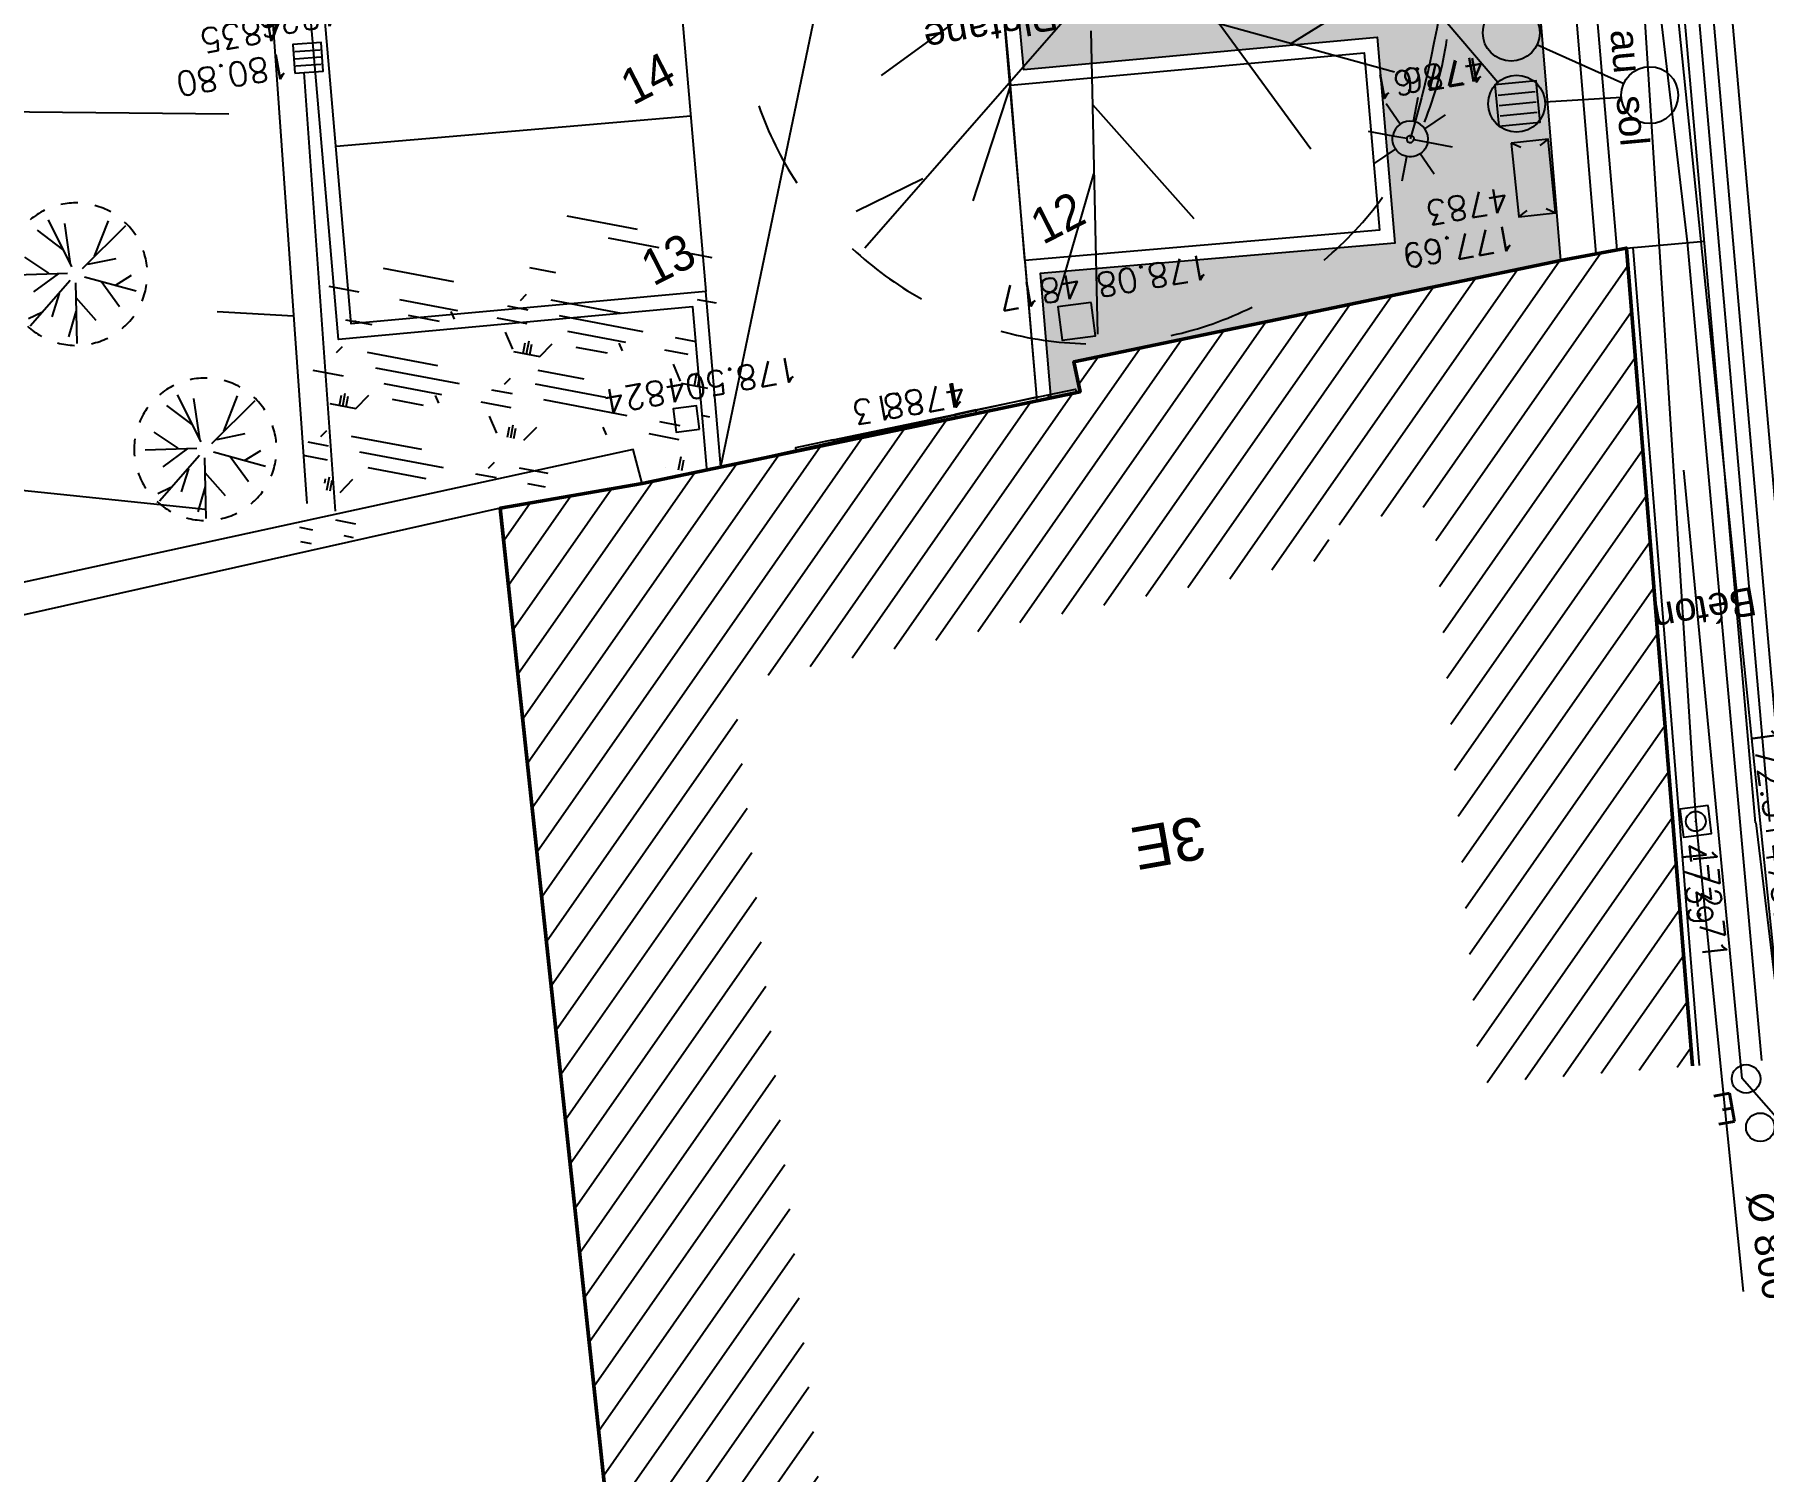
# Model space of a CAD drawing. Extents: x -2313930 to 3286427, y -3858277 to 2572692.
# Drawn here: x 543749 to 568033, y -329141 to -308961 of the extents above; entities that cross this region are included whole.
import ezdxf
from ezdxf.enums import TextEntityAlignment as Align
from ezdxf.lldxf.tags import DXFTag

# ---------------------------------------------------------------- set-up
doc = ezdxf.new("R2010")
doc.units = 0
for name, color, linetype, lineweight in [('_GAZELEC-RESERVATION 2', 132, 'Continuous', 18), ('Fond topo - BAT', 252, 'Continuous', 50), ('Fond topo - P', 252, 'Continuous', 50), ('Fond topo - VOI', 252, 'Continuous', 25)]:
    doc.layers.add(name, color=color, linetype=linetype, lineweight=lineweight)
for name, color, linetype in [('AEP_SSL', 252, 'Continuous'), ('EDF_SSL', 252, 'Texte-Electricite'), ('Fond topo - AFF', 252, 'Continuous'), ('Fond topo - ASS', 252, 'Continuous'), ('Fond topo - BAT_ANN', 252, 'Continuous'), ('Fond topo - BAT_DES', 252, 'Continuous'), ('Fond topo - BAT_HAC', 252, 'Continuous'), ('Fond topo - BAT_TXT', 252, 'Continuous'), ('Fond topo - CLO_MUR', 252, 'Continuous'), ('Fond topo - EAU', 252, 'Continuous'), ('Fond topo - EAU_TXT', 252, 'Continuous'), ('Fond topo - SOL', 252, 'Continuous'), ('Fond topo - TAL', 252, 'Continuous'), ('Fond topo - TAL_HAC', 252, 'Continuous'), ('Fond topo - VEG', 252, 'Continuous'), ('Fond topo - VEG_TXT_ESSENCE', 252, 'Continuous'), ('Fond topo - VOI_TXT', 252, 'Continuous'), ('Fond topo - Z_500', 252, 'Continuous'), ('prlm-VRD', 2, 'Continuous'), ('SA - bordure', 252, 'Continuous'), ('SA - bât D', 252, 'Continuous'), ('SA - couvre sol', 252, 'Continuous'), ('SA - ECL-réso', 252, 'Eclairage public'), ('SA - enrobé', 252, 'Continuous'), ('SA - EP-réso', 252, 'EP'), ('SA - EU-réso', 252, 'EU'), ('SA - limite revêtement', 252, 'Continuous'), ('SA - marquage au sol', 252, 'Continuous'), ('TELECOM_SSL', 252, 'Texte-Telecom'), ('UNITAIRE SSL', 252, 'UNITAIRE')]:
    doc.layers.add(name, color=color, linetype=linetype)
for name, color, linetype, plot in [('Fond topo - N', 252, 'Continuous', False), ('Fond topo - NCACHE', 252, 'Continuous', False), ('Fond topo - ZCACHE', 252, 'Continuous', False)]:
    doc.layers.add(name, color=color, linetype=linetype, plot=plot)
doc.styles.add('2000_ARIAL', font='arial.ttf', dxfattribs={"height": 0.400000006})
doc.styles.add('Arial', font='arial.ttf')
doc.styles.add('Lignes', font='arial.ttf', dxfattribs={"height": 0.35})
doc.styles.add('SIMPLEX', font='simplex_.ttf', dxfattribs={"height": 1.25})
doc.styles.add('TP-C_Autocad_Standard', font='simplex_.ttf', dxfattribs={"height": 1})
doc.styles.add('Tronçons', font='arial.ttf', dxfattribs={"height": 0.25})
tags = doc.linetypes.add('Eclairage public', pattern='A,5,-0.25,["ECL",Lignes,S=1,R=0,X=0,Y=-0.18],-1.25', length=6.5).pattern_tags.tags
tags[15:16] = [DXFTag(74, 4), DXFTag(75, 0), DXFTag(340, '0'), DXFTag(46, 0.0), DXFTag(50, 0.0), DXFTag(44, 0.0), DXFTag(45, 0.0)]
tags[4:5] = [DXFTag(74, 4), DXFTag(75, 0), DXFTag(340, '0'), DXFTag(46, 0.0), DXFTag(50, 0.0), DXFTag(44, 0.0), DXFTag(45, 0.0)]
tags = doc.linetypes.add('EP', pattern='A,5,-0.25,["EP",Lignes,S=1,R=0,X=0,Y=-0.18],-1.25', length=6.5).pattern_tags.tags
tags[15:16] = [DXFTag(74, 4), DXFTag(75, 0), DXFTag(340, '0'), DXFTag(46, 0.0), DXFTag(50, 0.0), DXFTag(44, 0.0), DXFTag(45, 0.0)]
tags[4:5] = [DXFTag(74, 4), DXFTag(75, 0), DXFTag(340, '0'), DXFTag(46, 0.0), DXFTag(50, 0.0), DXFTag(44, 0.0), DXFTag(45, 0.0)]
tags = doc.linetypes.add('EU', pattern='A,5,-0.25,["EU",Lignes,S=1,R=0,X=0,Y=-0.18],-1.25', length=6.5).pattern_tags.tags
tags[15:16] = [DXFTag(74, 4), DXFTag(75, 0), DXFTag(340, '0'), DXFTag(46, 0.0), DXFTag(50, 0.0), DXFTag(44, 0.0), DXFTag(45, 0.0)]
tags[4:5] = [DXFTag(74, 4), DXFTag(75, 0), DXFTag(340, '0'), DXFTag(46, 0.0), DXFTag(50, 0.0), DXFTag(44, 0.0), DXFTag(45, 0.0)]
tags = doc.linetypes.add('L16', pattern=[0.37500001490116125, 0.300000011920929, -0.07500000298023224]).pattern_tags.tags
tags[6:7] = [DXFTag(74, 4), DXFTag(75, 0), DXFTag(340, '0'), DXFTag(46, 0.0), DXFTag(50, 0.0), DXFTag(44, 0.0), DXFTag(45, 0.0)]
tags[4:5] = [DXFTag(74, 4), DXFTag(75, 0), DXFTag(340, '0'), DXFTag(46, 0.0), DXFTag(50, 0.0), DXFTag(44, 0.0), DXFTag(45, 0.0)]
tags = doc.linetypes.add('L8', pattern=[0.22500000894069674, 0.1500000059604645, -0.07500000298023224]).pattern_tags.tags
tags[6:7] = [DXFTag(74, 4), DXFTag(75, 0), DXFTag(340, '0'), DXFTag(46, 0.0), DXFTag(50, 0.0), DXFTag(44, 0.0), DXFTag(45, 0.0)]
tags[4:5] = [DXFTag(74, 4), DXFTag(75, 0), DXFTag(340, '0'), DXFTag(46, 0.0), DXFTag(50, 0.0), DXFTag(44, 0.0), DXFTag(45, 0.0)]
tags = doc.linetypes.add('Texte-BT', pattern='A,5,-0.25,["BT",Lignes,S=1,R=0,X=0,Y=-0.18],-1.25', length=6.5).pattern_tags.tags
tags[15:16] = [DXFTag(74, 4), DXFTag(75, 0), DXFTag(340, '0'), DXFTag(46, 0.0), DXFTag(50, 0.0), DXFTag(44, 0.0), DXFTag(45, 0.0)]
tags[4:5] = [DXFTag(74, 4), DXFTag(75, 0), DXFTag(340, '0'), DXFTag(46, 0.0), DXFTag(50, 0.0), DXFTag(44, 0.0), DXFTag(45, 0.0)]
tags = doc.linetypes.add('Texte-Electricite', pattern='A,5,-0.25,["ELEC",Lignes,S=1,R=0,X=0,Y=-0.18],-1.25', length=6.5).pattern_tags.tags
tags[15:16] = [DXFTag(74, 4), DXFTag(75, 0), DXFTag(340, '0'), DXFTag(46, 0.0), DXFTag(50, 0.0), DXFTag(44, 0.0), DXFTag(45, 0.0)]
tags[4:5] = [DXFTag(74, 4), DXFTag(75, 0), DXFTag(340, '0'), DXFTag(46, 0.0), DXFTag(50, 0.0), DXFTag(44, 0.0), DXFTag(45, 0.0)]
tags = doc.linetypes.add('Texte-Telecom', pattern='A,5,-0.25,["TEL",Lignes,S=1,R=0,X=0,Y=-0.18],-1.25', length=6.5).pattern_tags.tags
tags[15:16] = [DXFTag(74, 4), DXFTag(75, 0), DXFTag(340, '0'), DXFTag(46, 0.0), DXFTag(50, 0.0), DXFTag(44, 0.0), DXFTag(45, 0.0)]
tags[4:5] = [DXFTag(74, 4), DXFTag(75, 0), DXFTag(340, '0'), DXFTag(46, 0.0), DXFTag(50, 0.0), DXFTag(44, 0.0), DXFTag(45, 0.0)]
tags = doc.linetypes.add('UNITAIRE', pattern='A,0.25,-0.2000000029802322,0,-0.2000000029802322,0.25,-0.300000011920929,["UNI",TP-C_Autocad_Standard,S=0.1500000059604645,R=0,X=-0.1,Y=-0.05],-0.449999988079071', length=1.650000095367432).pattern_tags.tags
tags[23:24] = [DXFTag(74, 4), DXFTag(75, 0), DXFTag(340, '0'), DXFTag(46, 0.0), DXFTag(50, 0.0), DXFTag(44, 0.0), DXFTag(45, 0.0)]
tags[12:13] = [DXFTag(74, 4), DXFTag(75, 0), DXFTag(340, '0'), DXFTag(46, 0.0), DXFTag(50, 0.0), DXFTag(44, 0.0), DXFTag(45, 0.0)]
tags[10:11] = [DXFTag(74, 4), DXFTag(75, 0), DXFTag(340, '0'), DXFTag(46, 0.0), DXFTag(50, 0.0), DXFTag(44, 0.0), DXFTag(45, 0.0)]
tags[8:9] = [DXFTag(74, 4), DXFTag(75, 0), DXFTag(340, '0'), DXFTag(46, 0.0), DXFTag(50, 0.0), DXFTag(44, 0.0), DXFTag(45, 0.0)]
tags[6:7] = [DXFTag(74, 4), DXFTag(75, 0), DXFTag(340, '0'), DXFTag(46, 0.0), DXFTag(50, 0.0), DXFTag(44, 0.0), DXFTag(45, 0.0)]
tags[4:5] = [DXFTag(74, 4), DXFTag(75, 0), DXFTag(340, '0'), DXFTag(46, 0.0), DXFTag(50, 0.0), DXFTag(44, 0.0), DXFTag(45, 0.0)]
pattern_1 = [(349.2763985886067, (-277130161.1279894, -473864756.7787022), (22.32856350872324, 117.9043497231417), [37.5000005625, -202.5000030375]), (79.27639858860677, (-277130147.3110734, -473864759.3953308), (-235.8086994462835, 44.65712701744649), [15.000000225, -105.000001575]), (79.27639858860677, (-277130138.0997961, -473864761.1397498), (-235.8086994462835, 44.65712701744649), [15.000000225, -105.000001575]), (79.27639858860677, (-277130142.7054347, -473864760.2675403), (-235.8086994462835, 44.65712701744649), [18.75000028125, -101.25000151875]), (112.9664661186067, (-277130151.916716, -473864758.5231205), (-191.1515722884832, 280.4658259369293), [12.00000018, -420.7461593111922]), (45.58633105860677, (-277130133.4941673, -473864762.0119574), (22.32856353476547, 117.9043498154048), [12.00000018, -420.7461593111923]), (45.58633105860677, (-277130124.2828801, -473864763.7563783), (22.32856353476547, 117.9043498154048), [26.00000039, -406.6661590999923]), (112.9664661186067, (-277130161.1279894, -473864756.7787022), (-191.1515722884832, 280.4658259369293), [26.00000039, -406.6661590999922]), (349.2763985886067, (-277130073.3609553, -473864750.4999832), (22.32856350872324, 117.9043497231417), [44.42455106636825, -195.5754525336318]), (349.2763985886067, (-277130085.1249766, -473864728.4255323), (22.32856350872324, 117.9043497231417), [82.81008944215131, -56.09585564143782, 43.07431864611476, -58.01973967029608]), (349.2763985886067, (-277130096.7337571, -473864706.3804808), (22.32856350872324, 117.9043497231417), [119.4799495921992, -46.28746189431191, 29.47870124218051, -44.75389087130835]), (349.2763985886067, (-277130108.4191755, -473864684.3209158), (22.32856350872324, 117.9043497231417), [100.4611429069171, -139.5388606930829]), (349.2763985886067, (-277130104.5097786, -473864665.2146754), (22.32856350872324, 117.9043497231417), [65.56973938354608, -174.4302642164539])]

# ---------------------------------------------------------------- blocks, each defined once
blk = doc.blocks.new('200')
at = {"linetype": 'Continuous', "lineweight": -2}
blk.add_circle((0, 0), 0.4, dxfattribs=at)
blk = doc.blocks.new('Candélabre', base_point=(-13.42592592600001, -9.391534390999993))
for points in [[(-13.67592592600001, -9.391534390999993, -1), (-13.17592592600001, -9.391534390999993), (-13.37592592600001, -9.391534390999993, 1), (-13.475925926, -9.391534390999993)], [(-13.67592592600001, -9.391534390999993, -1), (-13.17592592600001, -9.391534390999993), (-13.37592592600001, -9.391534390999993, 1), (-13.475925926, -9.391534390999993)], [(-13.67592592600001, -9.391534390999993), (-13.475925926, -9.391534390999993, 1), (-13.37592592600001, -9.391534390999993), (-13.17592592600001, -9.391534390999993, -1)], [(-13.67592592600001, -9.391534390999993), (-13.475925926, -9.391534390999993, 1), (-13.37592592600001, -9.391534390999993), (-13.17592592600001, -9.391534390999993, -1)]]:
    blk.add_hatch(color=250).paths.add_polyline_path(points)
at = {"linetype": 'Continuous', "flags": 128}
for points in [[(-13.60270262100001, -9.214757695999992), (-13.850189994, -8.967270322999994)], [(-13.42592592600001, -9.141534390999993), (-13.42592592600001, -8.791534391999988)], [(-13.24914923200001, -9.214757696999996), (-13.001661857, -8.96727032199999)], [(-14.02592592600001, -9.391534390999993), (-13.67592592600001, -9.391534390999993)], [(-13.17592592600001, -9.391534390999993), (-12.825925927, -9.391534390999993)], [(-13.85018999600001, -9.815798461), (-13.60270262200001, -9.568311086999998)], [(-13.42592592600001, -9.991534390999988), (-13.42592592600001, -9.641534390999993)], [(-13.00166185800001, -9.815798458999993), (-13.249149231, -9.568311085999994)]]:
    blk.add_lwpolyline(points, dxfattribs=at)
for points in [[(-13.67592592600001, -9.391534390999993), (-13.475925926, -9.391534390999993, -1), (-13.37592592600001, -9.391534390999993), (-13.17592592600001, -9.391534390999993, 1)], [(-13.67592592600001, -9.391534390999993), (-13.475925926, -9.391534390999993, 1), (-13.37592592600001, -9.391534390999993), (-13.17592592600001, -9.391534390999993, -1)]]:
    blk.add_lwpolyline(points, format="xyb", close=True, dxfattribs=at)
blk = doc.blocks.new('AFF06')
at = {"ltscale": 2}
for p, q in [((-0.5, 0.5), (-0.426635, 0.255449)), ((0.426635, 0.255449), (0.5, 0.5))]:
    blk.add_line(p, q, dxfattribs=at)
at = {"ltscale": 2, "flags": 128}
blk.add_lwpolyline([(-0.5, -0.5), (0.5, -0.5), (0.5, 0.5), (-0.5, 0.5)], close=True, dxfattribs=at)
for points in [[(-0.426635, -0.255449), (-0.5, -0.5)], [(0.5, -0.5), (0.426635, -0.255449)]]:
    blk.add_lwpolyline(points, dxfattribs=at)
blk = doc.blocks.new('AFF03')
at = {"ltscale": 2, "flags": 128}
blk.add_lwpolyline([(-0.5, -0.5), (0.5, -0.5), (0.5, 0.5), (-0.5, 0.5)], close=True, dxfattribs=at)
blk = doc.blocks.new('ASS01')
at = {"ltscale": 2, "flags": 128}
blk.add_lwpolyline([(0.499143, -0.5), (0.499143, 0.4991430000000001), (-0.5000000000000001, 0.4991430000000001), (-0.5000000000000001, -0.5)], close=True, dxfattribs=at)
at = {"ltscale": 2}
for radius in [0.35, 0.01]:
    blk.add_circle((0, 0), radius, dxfattribs=at)
blk = doc.blocks.new('ASS07')
at = {"ltscale": 2}
for p, q in [((-0.25, -0.45), (-0.25, 0.4500000000000001)), ((0, -0.45), (0, 0.4500000000000001)), ((0.25, -0.45), (0.25, 0.4500000000000001))]:
    blk.add_line(p, q, dxfattribs=at)
at = {"ltscale": 2, "flags": 128}
blk.add_lwpolyline([(0.5, -0.5), (0.5, 0.5), (-0.5, 0.5), (-0.5, -0.5)], close=True, dxfattribs=at)
blk = doc.blocks.new('EAU03')
at = {"ltscale": 2}
blk.add_circle((0, 0), 0.2, dxfattribs=at)
blk = doc.blocks.new('EAU99')
at = {"style": 'SIMPLEX'}
blk.add_text('E', height=0.4, dxfattribs=at).set_placement((0, 0), align=Align.MIDDLE_CENTER)
blk = doc.blocks.new('PTOPO')
at = {"layer": 'Fond topo - NCACHE', "style": 'SIMPLEX'}
blk.add_attdef('MAT', text='', height=0.34, dxfattribs=at).set_placement((0.09999999986030161, -0.09999999962747097), align=Align.TOP_LEFT)
at = {"layer": 'Fond topo - ZCACHE', "style": 'SIMPLEX'}
blk.add_attdef('ALT', (0.09999999986030161, 0.09999999962747097), '', height=0.34, dxfattribs=at)
blk = doc.blocks.new('VEG12')
at = {"ltscale": 2}
for p, q in [((0.01815258799999997, 0.057406781), (0.100441039, 0.47293725)), ((0.05749608, 0.253444298), (0.145517598, 0.414706841)), ((0.037902722, 0.15845596), (-0.06593155700000003, 0.344147082)), ((-0.158788295, 0.086017079), (-0.245985314, 0.284587218)), ((0.04981112299999996, 0.033821695), (0.391570728, 0.285894318)), ((0.143890955, 0.107467204), (0.230033352, 0.253971609)), ((0.2917471699999999, 0.208620217), (0.392372872, 0.233301274)), ((-0.05229389700000003, 0.02983962500000001), (-0.383643778, 0.204631851)), ((-0.25001839, 0.135126714), (-0.3755999820000001, 0.091127132)), ((0.122915307, -0.02992704099999999), (0.317230371, 0.05540147100000001)), ((0.057557527, -0.01766878999999999), (0.411943876, -0.08413611500000001)), ((-0.05265807700000003, -0.029192154), (-0.412380265, -0.256628677)), ((-0.09359106700000003, -0.049762263), (-0.2956446150000001, -0.04653133200000001)), ((0.184132294, -0.04763066399999999), (0.323120213, -0.192805613)), ((0.01825986499999999, -0.057372749), (0.107637982, -0.4128258760000001)), ((-0.151821475, -0.09483882200000002), (-0.2999525240000001, -0.315936062)), ((0.02259491799999996, -0.07955337300000001), (0.001649748999999978, -0.36183712)), ((0.05371548199999998, -0.188497704), (0.197263789, -0.356749422))]:
    blk.add_line(p, q, dxfattribs=at)
for start, end in [(90, 103.8461539085843), (62.30769199853572, 76.15384597947835), (117.6923078993823, 131.5384619204946), (34.61538499867542, 48.46153799321151), (145.3846149358338, 159.2307690506909), (6.923076979206323, 20.76923090842763), (173.0769230068974, 186.9230769931026), (339.2307689837768, 353.0769230207937), (200.7692310571047, 214.6153850641662), (311.5384620067885, 325.3846150013246), (228.4615380795054, 242.3076921006177), (283.8461540205217, 297.6923080014643), (256.1538460914157, 270)]:
    blk.add_arc((0, 0), 0.496982058, start, end, dxfattribs=at)
blk = doc.blocks.new('A$C1F970F0F')
at = {"layer": 'Fond topo - BAT_HAC'}
h = blk.add_hatch(dxfattribs=at)
h.set_pattern_fill('ANSI31*128', color=256, scale=12.9999995, angle=-10.72360141139323, style=0, pattern_type=2)
h.set_pattern_definition([(235.0656205306617, (9737.541003631788, 14762.77745620973), (33.8375912645085, -23.63562800874848), [])])
h.paths.add_polyline_path([(9205.514858719236, 1711.688092409772), (8906.493985665964, 1687.469968384048), (8840.75556255623, 2499.141459144919), (8691.19764538721, 2468.004532156458), (8699.91111843643, 2426.164483705487), (7858.425434046888, 2250.205025078633), (8017.672630186232, 755.4500030647391), (8118.346373578197, -476.564479405901), (8140.457130234025, -775.7485606896652), (7846.813960268092, -837.1789171537457), (7718.96981893849, 727.3385852313438), (7530.631142054098, 2495.157360633923), (7729.775850748872, 2529.792272314092), (8345.097518630913, 2658.459544516083), (8336.330575182528, 2700.556345094317), (9020.027266448895, 2842.897281067052), (9112.491745048348, 2860.24331696757)])
at = {"layer": 'SA - couvre sol'}
h = blk.add_hatch(dxfattribs=at)
h.set_pattern_fill('PELOUSE6', color=256, scale=20.0000003, angle=-10.72360141139323, style=0, pattern_type=2)
h.set_pattern_definition(pattern_1)
edge = h.paths.add_edge_path()
edge.add_line((7646.833733000393, 9004.239187634612), (7477.034909394343, 8929.894142197196))
edge.add_arc((7434.696929002223, 9026.329550800418), 105.3199535518038, 248.6552803840878, 293.7028870098457, ccw=False)
edge.add_line((7396.362750401272, 8928.233764092513), (7340.429076437112, 8871.198932294612))
edge.add_arc((7468.942843810095, 8745.1663500336), 180.0000005438222, 135.5584717013493, 219.3767829141741)
edge.add_arc((4686.176288028108, 6461.26392506193), 3419.999998216231, 12.585048785930383, 39.37678309475541, ccw=False)
edge.add_line((8024.006178657112, 7206.442835890936), (8219.509561664872, 7248.890723525209))
edge.add_arc((8223.753109693258, 7229.346100284074), 19.99999993767855, 12.249983647925774, 102.24998416524511, ccw=False)
edge.add_arc((4686.176201344639, 6461.263923183918), 3640.000084590873, -4.615344787991717, 12.24998357604062, ccw=False)
edge.add_arc((8294.437943437548, 6169.977445866316), 20.00000014751522, -94.6153446132571, -4.615344959063975, ccw=False)
edge.add_line((8292.82862597217, 6150.04229846682), (8093.418862683157, 6166.140179817832))
edge.add_arc((4686.175363890326, 6461.264035144361), 3420.000928369583, -9.235443775684189, -4.9504103777057935, ccw=False)
edge.add_line((8061.843408481891, 5912.381895936595), (8521.34448288443, 5951.967918737956))
edge.add_line((8521.34448288443, 5951.967918737956), (8610.609832601514, 4915.805915142612))
edge.add_line((8610.609832601513, 4915.805915142613), (8112.455023229381, 4872.889881516216))
edge.add_line((8112.455023229382, 4872.889881516216), (8135.919816270769, 4600.518498862564))
edge.add_line((8135.919816270769, 4600.518498862564), (8634.074625419682, 4643.434532436447))
edge.add_line((8634.074625419682, 4643.434532436448), (8744.797991940773, 3358.19512460702))
edge.add_line((8744.797991940773, 3358.195124607019), (8246.754370085053, 3315.288669890853))
edge.add_line((8246.754370085053, 3315.288669890853), (8265.505759157297, 3110.932708469081))
edge.add_line((8265.505759157297, 3110.932708469081), (8762.178919040502, 3156.443199355649))
edge.add_line((8762.178919040503, 3156.443199355648), (8787.07957847176, 2867.404761880945))
edge.add_line((8787.07957847176, 2867.404761880946), (8288.924769134286, 2824.48872843756))
edge.add_line((8288.924769134286, 2824.48872843756), (8303.969088563064, 2649.859355084878))
edge.add_line((8303.969088563066, 2649.859355084878), (8345.097518516532, 2658.459544537745))
edge.add_line((8345.097518516532, 2658.459544537744), (8336.330575091022, 2700.556345111646))
edge.add_line((8336.330575091022, 2700.556345111646), (9020.027266334513, 2842.897281088713))
edge.add_line((9020.027266334513, 2842.897281088713), (8947.20038422563, 3719.594510961972))
edge.add_line((8947.20038422563, 3719.594510961972), (8931.509215578299, 3908.486354448317))
edge.add_line((8931.509215578299, 3908.486354448317), (8875.194980365228, 4578.069331261042))
edge.add_line((8875.194980365228, 4578.069331261042), (8827.905410799856, 5026.715447751275))
edge.add_line((8827.905410799856, 5026.715447751276), (8772.223263227552, 5502.243613790299))
edge.add_arc((1776.092496253554, 4752.857531580154), 7036.151306560315, 6.113889428418106, 17.84258743998169)
edge.add_line((8473.81835812193, 6908.75490576587), (8366.257456928231, 7197.474337847268))
edge.add_line((8366.257456928231, 7197.474337847267), (7657.937547416321, 8986.453584762252))
edge.add_line((7657.937547416321, 8986.453584762254), (7654.260125354509, 8985.031741399463))
edge.add_line((7654.260125354508, 8985.031741399462), (7646.833733000392, 9004.23918763461))
h = blk.add_hatch(dxfattribs=at)
h.set_pattern_fill('PELOUSE6', color=256, scale=20.0000003, angle=-10.72360141139323, style=0, pattern_type=2)
h.set_pattern_definition(pattern_1)
h.paths.add_polyline_path([(7260.497598383407, 2477.885858002099), (7242.667340140905, 2726.582559077201), (7801.147156609341, 2777.624304801011), (7820.857102917395, 2548.837881942409), (7729.775850657367, 2529.792272331421), (7717.182207746737, 2577.243415526799)])
at = {"layer": 'AEP_SSL', "elevation": 9.999999999999998e-08, "flags": 128}
blk.add_lwpolyline([(9446.746734271643, 1284.118761946826), (9409.827744934159, 1540.285766148399), (9275.181309770596, 1693.932238808433), (9193.257119031094, 2548.394493133001)], dxfattribs=at)
at = {"layer": 'EDF_SSL', "linetype": 'Texte-BT', "elevation": 9.999999999999998e-08, "flags": 128}
blk.add_lwpolyline([(9014.391443388984, 5048.116820056749), (9005.52930493066, 4943.498477160084), (9334.096403624797, 1722.102093584819)], dxfattribs=at)
at = {"layer": 'Fond topo - BAT', "ltscale": 2, "flags": 128}
blk.add_lwpolyline([(9205.514858604853, 1711.688092431433), (9112.491744956842, 2860.243316984899), (9020.027266334513, 2842.897281088713), (8336.330575091022, 2700.556345111646), (8345.097518516532, 2658.459544537744), (7729.775850657367, 2529.792272331421), (7530.631141939715, 2495.157360655585), (7718.96981893849, 727.3385852313438), (7846.813960176586, -837.1789171364164), (8140.457130234025, -775.7485606896652)], dxfattribs=at)
at = {"layer": 'Fond topo - BAT_ANN', "ltscale": 2, "flags": 128}
for points in [[(9112.491744956842, 2860.243316984899), (9121.462371054737, 2860.969860741426), (9183.617942227493, 2093.535799420935), (9214.485484690966, 1712.414636000616)], [(8301.252736788467, 2649.291350295446), (8300.229342905437, 2654.185496417715), (8338.403681710875, 2662.167968553174), (8339.427075571717, 2657.273822814258)], [(8199.526080992551, 2628.019726422138), (8198.502687057533, 2632.913872269889), (8169.137811159255, 2626.773509003088), (8170.161205156668, 2621.879362859158)], [(7999.317161839276, 2586.154898592035), (7998.293768139258, 2591.049044679645), (7945.43699130773, 2579.996391067539), (7946.460385020218, 2575.102245546293)]]:
    blk.add_lwpolyline(points, dxfattribs=at)
at = {"layer": 'Fond topo - BAT_ANN', "linetype": 'L8', "ltscale": 2, "flags": 128}
for points in [[(8198.502687057533, 2632.913872269889), (8300.229342905437, 2654.185496417715)], [(7998.293768139258, 2591.049044679645), (8169.137811124596, 2626.773508820076)]]:
    blk.add_lwpolyline(points, dxfattribs=at)
at = {"layer": 'Fond topo - CLO_MUR', "ltscale": 2, "flags": 128}
for points in [[(7657.937547416321, 8986.453584762254), (7844.207263381278, 8511.989208482148), (8068.98201355978, 7943.115181745586), (8366.257456928231, 7197.474337847267), (8473.81835812193, 6908.75490576587, -0.05122082305910179), (8772.22326322755, 5502.243613790299, 0.004928567095368873), (8827.905410799856, 5026.715447751276, -0.01070257210499887), (8875.194977716645, 4578.06936294775), (8931.509215578299, 3908.486354448317), (9020.027266334513, 2842.897281088713)], [(7704.479360740801, 9004.725410312763), (7890.729045339652, 8530.312057839654), (8115.455379568418, 7961.560565646816), (8412.913018683557, 7215.462729028824), (8521.066426186046, 6925.152866816355, -0.05126087498175574), (8821.93887091529, 5507.568869198057, 0.004928567174635756), (8877.50638213524, 5033.019703958378, -0.01070257213543329), (8925.020301420172, 4582.245141237843), (8981.335464558413, 3912.651155894359), (9069.429617869233, 2852.165001627135)], [(9099.503661256442, 2857.806794675994), (9029.768841556068, 3674.135096516212, 0.002425562910648584), (8983.710465702206, 4214.184040082197, 0.003712242064006256), (8949.286593993262, 4566.656524031377, 6.456692749373129e-05), (8899.637225229711, 5038.181076498351, 0.001219712953851071), (8896.944855445985, 5063.135108859778, 0.006587350988445454), (8857.436212019315, 5382.482512331833, 0.004535956055060247), (8789.759041915275, 5844.853771577722, 0.008373546982798897), (8730.729712814556, 6186.365016694012, 0.01144280291853754), (8677.662638081798, 6434.381476339512, 0.007519788581091132), (8640.322305674863, 6581.408118145886, 0.008745650595407196), (8604.120482952056, 6706.717681165753, 0.009313419861410795), (8596.326318414738, 6730.447047271801, 0.0004915250826251473), (8439.867992029833, 7177.050549144014, 0.01093553292572849), (8329.567755130352, 7470.247039018259, 0.007040721940409205), (8142.006759480114, 7919.151573156228)]]:
    blk.add_lwpolyline(points, format="xyb", dxfattribs=at)
for points in [[(9293.901573939202, 2053.012399911413), (9145.92158562188, 3735.336112174682), (9047.596707488077, 4585.171131491604), (8979.14970376109, 5139.184652497169), (8764.994147217849, 6436.837372900195), (8694.629676073428, 6727.43318326013), (8563.172449189697, 7120.169666674764)], [(8601.103958370422, 7132.866146903573), (8733.103864304598, 6738.508376501571), (8804.219186214588, 6444.811653562439), (9018.615865929203, 5145.697872519155), (9087.331641534867, 4589.768415002626), (9185.71962314218, 3739.387983717394), (9333.747721096257, 2056.517333270424), (9373.804383247696, 1726.926650755636)], [(7729.775850657367, 2529.792272331421), (7717.182207746737, 2577.243415526799), (6855.315812784065, 2389.791348361846), (6090.52216368086, 2242.349146044374), (6009.431174386463, 1623.419208712546), (6192.189599084393, -258.9440134780217), (6280.407379690027, -460.4821566829457), (6565.739909591483, -1112.33927420372), (7208.990751020285, -977.770748331734), (7846.813960176586, -837.1789171364164)], [(7530.631141939715, 2495.157360655585), (6864.3582137196, 2345.705981089259), (6084.362195063698, 2195.33296111637)], [(9294.088893782293, 2052.976925537289), (9334.096403624797, 1722.102093584819)]]:
    blk.add_lwpolyline(points, dxfattribs=at)
at = {"layer": 'Fond topo - CLO_MUR', "linetype": 'L16', "ltscale": 2, "flags": 128}
blk.add_lwpolyline([(9313.824647497626, 2054.764866547332), (9165.820604393468, 3737.362047943871), (9067.464174520137, 4587.469773292867), (8998.882784879805, 5142.441262691174), (8784.606666707554, 6440.824513185565), (8713.866770131823, 6732.970779891681), (8582.138203759956, 7126.517906745582)], dxfattribs=at)
at = {"layer": 'Fond topo - SOL', "linetype": 'L16', "ltscale": 2, "flags": 128}
blk.add_lwpolyline([(9112.491744956842, 2860.243316984899), (9222.048532788061, 2869.880114011911)], dxfattribs=at)
at = {"layer": 'Fond topo - TAL', "linetype": 'L8', "ltscale": 2, "flags": 128}
blk.add_lwpolyline([(6885.914646545285, 4755.249367140475), (7019.315671317083, 4574.334788540862), (7090.269375227499, 4377.843823550713), (7114.95254918131, 4310.757441436815), (7145.563082491052, 3967.687916450697), (7212.59451858593, 3156.473067041402), (7258.833912327651, 2501.730053470446)], dxfattribs=at)
at = {"layer": 'Fond topo - TAL_HAC', "ltscale": 2}
for p, q in [((6765.308640214169, 3052.622266449232), (7149.288266260777, 3048.666663612582)), ((7132.809180584504, 2771.209838905975), (7240.229217717344, 2765.169792409497)), ((6734.327382005857, 2532.867299676733), (7116.330094960218, 2493.753014473885))]:
    blk.add_line(p, q, dxfattribs=at)
at = {"layer": 'Fond topo - VOI', "ltscale": 2, "flags": 128}
blk.add_lwpolyline([(7448.450433764484, 9217.432711513125), (7539.169354248895, 9254.021201034155, -0.411890888850125), (7824.22231697097, 9137.887069298855), (8287.770111103759, 7988.350156011345), (8696.41221682632, 6949.435703785932, -0.009319693279761941), (8789.439244110767, 6627.154401508205, -0.01707772057230449), (8830.86356864756, 6448.808012521618, -0.000554527928286707), (8873.68187850096, 6229.667676407851, -0.0005180132443277144), (8919.015206144883, 5994.98200582825, -0.00859422759592498), (8952.762000990348, 5801.39796927215, -0.004910682200987315), (9002.649081868538, 5461.150324703362, -0.001414814898365252), (9039.816559474872, 5201.623733881948, -0.003197382407561027), (9055.202987608423, 5086.637645854155, -5.007487638658802e-05), (9076.914827375647, 4915.954698811935, -2.710702401842055e-05), (9116.97421439334, 4600.645434950908, -0.003004064802647913), (9148.450255532847, 4340.281352213291, -0.001786606044778537), (9197.178037105623, 3902.011113522749), (9362.085816023537, 2037.254320594023), (9378.303941611852, 1858.888859066608)], format="xyb", dxfattribs=at)
at = {"layer": 'Fond topo - VOI', "linetype": 'L8', "ltscale": 2, "flags": 128}
blk.add_lwpolyline([(7254.606523109107, 3107.05496728218), (7298.625615180789, 2490.580834266391)], dxfattribs=at)
at = {"layer": 'SA - bordure', "elevation": 9.999999999999998e-08, "flags": 128}
for points in [[(7377.912303133283, 8937.40151477274), (7326.935044620447, 8885.998822022075, 0.3845585408183712), (7314.344701010286, 8618.282882064921, -0.1189188540116698), (8008.762250838065, 7182.667072578358), (8223.753109561545, 7229.346100214229, -0.07372200130540935), (8294.437943580353, 6169.977445744485), (8075.151323516688, 6187.679939009729, -0.02205204452703436), (8037.882685746923, 5890.243598312279), (8503.13493187769, 5930.325084689469), (8588.966998930831, 4934.01546626738), (8090.812189541371, 4891.099432549477), (8117.710265218964, 4578.875665201762), (8615.865074373425, 4621.791698679806), (8723.15515827564, 3376.404675635948), (8225.000348897962, 3333.488642105389), (8247.416687791472, 3089.191408542678), (8743.978728049058, 3134.691717514314), (8765.436744783749, 2885.614312914206), (8267.281935446275, 2842.698279470821), (8284.250231979246, 2645.736029715545)], [(7392.113082992906, 8923.318267660961), (7341.13582448007, 8871.915574910294, 0.3845585402556451), (7329.804515241603, 8630.971228842569, -0.1174364388792178), (8024.006177272055, 7206.44283558451), (8219.509561664872, 7248.890723525209, -0.414213566390127), (8243.29773292261, 7233.589648125115, -0.07372200136814289), (8314.373090861136, 6168.368128277893, -0.4142135693190591), (8292.82862597217, 6150.04229846682), (8093.418862683158, 6166.140179817832, -0.01869916432319161), (8061.843408481891, 5912.381895936595), (8521.34448288443, 5951.967918737956), (8610.609832601513, 4915.805915142613), (8112.455023229382, 4872.889881516216), (8135.919816270769, 4600.518498862564), (8634.074625419682, 4643.434532436448), (8744.797991940773, 3358.195124607019), (8246.754370085053, 3315.288669890853), (8265.505759157297, 3110.932708469081), (8762.178919040503, 3156.443199355648), (8787.07957847176, 2867.404761880946), (8288.924769134286, 2824.48872843756), (8304.176424340489, 2647.452670983562)], [(7840.575959495666, 2552.961207407581), (7819.347498332593, 2799.374007275091), (7321.422244755297, 2753.793368968611), (7192.674143764151, 4248.257796869237), (7690.828953210458, 4291.173830386799), (7591.016635747426, 5461.585531299106), (7091.850687591973, 5418.582388192286), (7070.392670765777, 5667.659792809723), (7569.773817164003, 5710.681475503377, -0.01155855900407717), (7569.270504419754, 5753.285889708797), (7072.644821084964, 5842.212368975363, -0.02949970069968248), (7094.269754879408, 6010.059040394906, 0.03378052871926594), (7133.095811010017, 6338.44357045222), (7633.669469462158, 6339.674716300604, 0.02605809049415018), (7631.103103215665, 6634.197565109461), (7132.873113495158, 6588.443471385939, 0.05106874003880187), (7056.312932571319, 7081.70915106251), (7538.311832372427, 7214.804121296649, 0.02476009810036266)], [(7820.649767117093, 2551.244566048057), (7801.147154171279, 2777.624304314852), (7303.221900571106, 2732.043666012704), (7171.03131007614, 4266.467347902498), (7669.203327909506, 4309.384863985032), (7572.789861443084, 5439.941213907456), (7073.641136563043, 5396.939554527152), (7048.749837077766, 5685.869343842984), (7549.313860756474, 5728.992931432434, -0.002007939904392669), (7549.232787918391, 5736.555770782382), (7069.119661158346, 5822.525488846272, -0.382913591383437), (7052.692618381217, 5843.594252820287, -0.02949643212679679), (7074.61531415953, 6013.760839296712, 0.03377859132087666), (7113.120957878611, 6339.446185471384, -0.3988867034752035), (7133.046621735704, 6358.44350999165), (7614.451910480803, 6359.627511750571, 0.02251854742366692), (7612.31817326701, 6612.388327016001), (7134.702083077235, 6568.527275144538, -0.4258729914871566), (7112.900078199147, 6587.405270960267, 0.05106873993652463), (7036.964878374047, 7076.644292085395, -0.4102981154760822), (7050.989529879269, 7100.987672291234), (7513.850932238078, 7228.798181061446, 0.02139245977515587)]]:
    blk.add_lwpolyline(points, format="xyb", dxfattribs=at)
at = {"layer": 'SA - ECL-réso', "ltscale": 0.75, "elevation": 9.999999999999998e-08, "flags": 128}
blk.add_lwpolyline([(6079.62296544096, 7441.030052417758, -0.3688612105616934), (6913.385655810405, 8301.411355391892, -0.2546205328853831), (7642.34312649104, 8261.403504809092, -0.3073365536668565), (7868.785195376819, 7813.239566180241), (7870.647024769974, 7808.418928214736, -0.2495718796976199), (8349.543965804514, 6710.082718887611), (8349.52215911393, 6706.768986087925, -0.2136977009206384), (8597.694043863183, 5436.308932903066, -0.1946918286475566), (8695.712197281699, 4241.317790546431, -0.1897251175918905), (8808.86411701403, 3013.531902418893)], format="xyb", dxfattribs=at)
at = {"layer": 'SA - enrobé'}
blk.add_lwpolyline([(4686.176285657987, 6461.263924183753), (8527.026134476295, 5741.917854959565), (8021.176637476873, 5699.405891852376), (8026.438139240248, 5638.331646462964), (8283.817952682304, 2650.753781131409), (7840.575959495666, 2552.961207407581), (8504.663795556335, 5743.031099718173), (4688.35858653882, 6461.895392988572)], dxfattribs=at)
at = {"layer": 'SA - EP-réso', "ltscale": 0.75, "elevation": 9.999999999999998e-08, "flags": 128}
blk.add_lwpolyline([(8986.639742131898, 3146.40600047709), (9109.048835790034, 3091.566572049106)], dxfattribs=at)
at = {"layer": 'SA - EU-réso', "ltscale": 0.75, "flags": 128}
blk.add_lwpolyline([(7899.900748985031, 4302.301101287448), (8932.073492253152, 3093.527575714964)], dxfattribs=at)
at = {"layer": 'SA - EU-réso', "ltscale": 0.75, "elevation": 9.999999999999998e-08, "flags": 128}
blk.add_lwpolyline([(8998.064364762336, 3065.695791617567), (9105.598119886079, 3072.463954510941)], dxfattribs=at)
at = {"layer": 'SA - limite revêtement', "elevation": 9.999999999999998e-08, "flags": 128}
for points in [[(7690.828953210458, 4291.173830386799), (7819.347498332593, 2799.374007275091)], [(8267.281935446275, 2842.698279470821), (8247.416687791472, 3089.191408542678)]]:
    blk.add_lwpolyline(points, dxfattribs=at)
at = {"layer": 'SA - marquage au sol', "elevation": 9.999999999999998e-08, "flags": 128}
blk.add_lwpolyline([(7798.119037392738, 3045.786807195116), (7299.964227923554, 3002.870773681885)], dxfattribs=at)
at = {"layer": 'TELECOM_SSL', "elevation": 9.999999999999998e-08, "flags": 128}
blk.add_lwpolyline([(7841.511953198064, 8793.364340337244), (8208.726810858305, 7948.138615803483, -0.007040721839240258), (8397.077587162134, 7497.343837052334, -0.01093800396313773), (8508.52177737553, 7201.1019869791), (8665.003715774183, 6754.430979074621, -0.009313423122362415), (8673.643489578326, 6728.12715241504, -0.00874564846797897), (8710.551565770427, 6600.372952181415, -0.007519788914209596), (8748.430480995641, 6451.225653744532, -0.01144280291912039), (8802.19412141527, 6199.953696448178, -0.00837354707933268), (8861.638415546287, 5856.041691182468, -0.004535955738617154), (8929.506733873515, 5392.364504128472, -0.006587350438406998), (8969.250711234705, 5071.114902617336, -0.0006097294357551743), (8969.269962299762, 5070.938494237345), (8971.972351438188, 5045.89159855967), (9021.632488844032, 4574.264768469398, -0.003712241898370726), (9056.161354816471, 4220.717228063221, -0.002424751281234154), (9102.265154999788, 3680.146032422821), (9197.801856917396, 2869.258965941449), (9302.23992624581, 1719.285857485394)], format="xyb", dxfattribs=at)
at = {"layer": 'UNITAIRE SSL', "ltscale": 2, "elevation": 9.999999999999998e-08, "flags": 128}
blk.add_lwpolyline([(9277.160084539535, 1394.792913226968), (9210.309808990714, 2055.189423128942), (8725.000283435525, 9663.721154642295)], dxfattribs=at)
at = {"layer": 'Fond topo - AFF', "ltscale": 2, "zscale": 99.99999999999997}
for name, p, xscale, yscale, rotation in [('AFF06', (8981.910323742277, 2958.752262847077), 103.9937273322316, 51.99999999999999, 275.7917911251474), ('AFF03', (8340.32099404125, 2757.443557664693), 47.0641587823477, 47.0641587823477, 187.2892963330494), ('AFF03', (7791.82828637113, 2620.415973673026), 33.07598512384159, 33.07598512384159, 97.50943413677744)]:
    blk.add_blockref(name, p, dxfattribs=dict(at, xscale=xscale, yscale=yscale, rotation=rotation))
at = {"layer": 'Fond topo - ASS', "ltscale": 2, "zscale": 99.99999999999997}
for name, p, xscale, yscale, rotation in [('ASS07', (7260.571818014036, 3127.531838018032), 40.00000022351739, 40.00000022351739, 274.0842510169483), ('ASS01', (9209.915139958135, 2055.139111054963), 39.78629783735219, 39.78629783735219, 97.26482760608422)]:
    blk.add_blockref(name, p, dxfattribs=dict(at, xscale=xscale, yscale=yscale, rotation=rotation))
at = {"layer": 'Fond topo - ASS', "linetype": 'L8', "ltscale": 2, "xscale": 58.3001825826627, "yscale": 58.3001825826627, "zscale": 99.99999999999997, "rotation": 275.5196607265964}
blk.add_blockref('ASS07', (8959.68251529268, 3063.253307280535), dxfattribs=at)
at = {"layer": 'Fond topo - EAU', "linetype": 'L16', "ltscale": 2, "xscale": 99.99999999999999, "yscale": 99.99999999999999, "zscale": 99.99999999999999, "rotation": 349.2763985886067}
for p in [(9280.575759204366, 1693.50026705704), (9300.46346550374, 1625.504268151964)]:
    blk.add_blockref('EAU03', p, dxfattribs=at)
at = {"layer": 'Fond topo - EAU_TXT', "ltscale": 2, "xscale": 99.99999999999994, "yscale": 99.99999999999994, "zscale": 99.99999999999994, "rotation": 190.0656205306617}
blk.add_blockref('EAU99', (9251.600727923416, 1651.830987120494), dxfattribs=at)
at = {"layer": 'Fond topo - P', "ltscale": 2}
ref = blk.add_blockref('PTOPO', (7320.883734267167, 3167.357164733946), dxfattribs=dict(at, xscale=99.99999999999994, yscale=99.99999999999994, zscale=99.99999999999994, rotation=190.0656205306617))
ref.add_attrib('MAT', '4826', dxfattribs={"layer": 'Fond topo - N', "color": 0, "ltscale": 2, "height": 33.99999999999999, "rotation": 190.0656204987762, "style": 'SIMPLEX'}).set_placement((7309.289892400609, 3175.455487301293), align=Align.TOP_LEFT)
ref.add_attrib('ALT', '178.49', (7479.519444281973, 3240.357039918135), dxfattribs={"layer": 'Fond topo - Z_500', "color": 0, "ltscale": 2, "height": 33.99999999999999, "rotation": 190.0656204987762, "style": 'SIMPLEX'})
ref = blk.add_blockref('PTOPO', (7239.198144519165, 3146.056580671151), dxfattribs=dict(at, xscale=99.99999999999994, yscale=99.99999999999994, zscale=99.99999999999994, rotation=190.0656205306617))
ref.add_attrib('MAT', '4835', dxfattribs={"layer": 'Fond topo - N', "color": 0, "ltscale": 2, "height": 33.99999999999999, "rotation": 190.0656204987762, "style": 'SIMPLEX'}).set_placement((7227.604302652607, 3154.154903238499), align=Align.TOP_LEFT)
ref.add_attrib('ALT', '180.80', (7231.099821796015, 3134.462738857796), dxfattribs={"layer": 'Fond topo - Z_500', "color": 0, "ltscale": 2, "height": 33.99999999999999, "rotation": 190.0656204987762, "style": 'SIMPLEX'})
ref = blk.add_blockref('PTOPO', (8927.863716788683, 3089.464368285501), dxfattribs=dict(at, xscale=99.99999999999994, yscale=99.99999999999994, zscale=99.99999999999994, rotation=190.0656205306617))
ref.add_attrib('MAT', '4786', dxfattribs={"layer": 'Fond topo - N', "color": 0, "ltscale": 2, "height": 33.99999999999999, "rotation": 190.0656204987762, "style": 'SIMPLEX'}).set_placement((8916.269874939455, 3097.562690944354), align=Align.TOP_LEFT)
ref.add_attrib('ALT', '177.61', (8911.55355116759, 3129.98149964385), dxfattribs={"layer": 'Fond topo - Z_500', "color": 0, "ltscale": 2, "height": 33.99999999999999, "rotation": 190.0656204987762, "style": 'SIMPLEX'})
ref = blk.add_blockref('PTOPO', (8961.290247235447, 2904.397076205042), dxfattribs=dict(at, xscale=99.99999999999994, yscale=99.99999999999994, zscale=99.99999999999994, rotation=190.0656205306617))
ref.add_attrib('MAT', '4783', dxfattribs={"layer": 'Fond topo - N', "color": 0, "ltscale": 2, "height": 33.99999999999999, "rotation": 190.0656204987762, "style": 'SIMPLEX'}).set_placement((8949.696405403547, 2912.495398955401), align=Align.TOP_LEFT)
ref.add_attrib('ALT', '177.69', (8953.19192448942, 2892.803234396019), dxfattribs={"layer": 'Fond topo - Z_500', "color": 0, "ltscale": 2, "height": 33.99999999999999, "rotation": 190.0656204987762, "style": 'SIMPLEX'})
ref = blk.add_blockref('PTOPO', (8360.677157142169, 2783.771188184307), dxfattribs=dict(at, xscale=99.99999999999994, yscale=99.99999999999994, zscale=99.99999999999994, rotation=190.0656205306617))
ref.add_attrib('MAT', '4817', dxfattribs={"layer": 'Fond topo - N', "color": 0, "ltscale": 2, "height": 33.99999999999999, "rotation": 190.0656204987762, "style": 'SIMPLEX'}).set_placement((8349.083315310267, 2791.869510934666), align=Align.TOP_LEFT)
ref.add_attrib('ALT', '178.08', (8523.364344855889, 2852.002908986929), dxfattribs={"layer": 'Fond topo - Z_500', "color": 0, "ltscale": 2, "height": 33.99999999999999, "rotation": 190.0656204987762, "style": 'SIMPLEX'})
ref = blk.add_blockref('PTOPO', (7806.06309747514, 2638.973466710009), dxfattribs=dict(at, xscale=99.99999999999994, yscale=99.99999999999994, zscale=99.99999999999994, rotation=190.0656205306617))
ref.add_attrib('MAT', '4824', dxfattribs={"layer": 'Fond topo - N', "color": 0, "ltscale": 2, "height": 33.99999999999999, "rotation": 190.0656204987762, "style": 'SIMPLEX'}).set_placement((7794.469255643241, 2647.071789460368), align=Align.TOP_LEFT)
ref.add_attrib('ALT', '178.50', (7945.694976162507, 2708.348808002424), dxfattribs={"layer": 'Fond topo - Z_500', "color": 0, "ltscale": 2, "height": 33.99999999999999, "rotation": 190.0656204987762, "style": 'SIMPLEX'})
ref = blk.add_blockref('PTOPO', (8198.723885275509, 2631.856042995524), dxfattribs=dict(at, xscale=99.99999999999994, yscale=99.99999999999994, zscale=99.99999999999994, rotation=190.0656205306617))
ref.add_attrib('MAT', '4788', dxfattribs={"layer": 'Fond topo - N', "color": 0, "ltscale": 2, "height": 33.99999999999999, "rotation": 190.0656204987762, "style": 'SIMPLEX'}).set_placement((8187.130043466485, 2639.954365741551), align=Align.TOP_LEFT)
ref.add_attrib('ALT', '178.13', (8180.963770776018, 2673.244787585155), dxfattribs={"layer": 'Fond topo - Z_500', "color": 0, "ltscale": 2, "height": 33.99999999999999, "rotation": 190.0656204987762, "style": 'SIMPLEX'})
ref = blk.add_blockref('PTOPO', (9348.731432151126, 2038.979110370252), dxfattribs=dict(at, xscale=99.99999999999999, yscale=99.99999999999999, zscale=99.99999999999999, rotation=278.2257732676106))
ref.add_attrib('MAT', '4735', dxfattribs={"layer": 'Fond topo - N', "color": 0, "ltscale": 2, "height": 33.99999999999999, "rotation": 278.2257732167243, "style": 'SIMPLEX'}).set_placement((9340.265054023997, 2027.651249069402), align=Align.TOP_LEFT)
ref.add_attrib('ALT', '172.31', (9287.93999355512, 2187.224647243541), dxfattribs={"layer": 'Fond topo - Z_500', "color": 0, "ltscale": 2, "height": 33.99999999999999, "rotation": 278.2257732167243, "style": 'SIMPLEX'})
ref = blk.add_blockref('PTOPO', (9232.16419365152, 2037.921260875102), dxfattribs=dict(at, xscale=99.99999999999997, yscale=99.99999999999997, zscale=99.99999999999997, rotation=275.7794572581477))
ref.add_attrib('MAT', '4739', dxfattribs={"layer": 'Fond topo - N', "color": 0, "ltscale": 2, "height": 33.99999999999999, "rotation": 275.7794572099385, "style": 'SIMPLEX'}).set_placement((9223.222020881529, 2026.965096232588), align=Align.TOP_LEFT)
ref.add_attrib('ALT', '172.71', (9204.416592519472, 2018.017699157056), dxfattribs={"layer": 'Fond topo - Z_500', "color": 0, "ltscale": 2, "height": 33.99999999999999, "rotation": 275.7794572099385, "style": 'SIMPLEX'})
at = {"layer": 'Fond topo - VEG', "ltscale": 2, "zscale": 99.99999999999997, "rotation": 192.432705982593}
for p, xscale, yscale in [((8365.547648687738, 3225.987069314241), 1006.399999999999, 1006.399999999999), ((6934.893771790839, 2823.699653680367), 201.2799999999999, 201.2799999999999), ((7116.439689909764, 2577.793901864909), 201.2799999999999, 201.2799999999999)]:
    blk.add_blockref('VEG12', p, dxfattribs=dict(at, xscale=xscale, yscale=yscale))
at = {"layer": 'SA - ECL-réso', "linetype": 'ByBlock', "xscale": 99.99999999999999, "yscale": 99.99999999999999, "zscale": 99.99999999999999, "rotation": 349.2763985886067}
blk.add_blockref('Candélabre', (8808.86411701403, 3013.531902418893), dxfattribs=at)
at = {"layer": 'SA - EP-réso', "xscale": 99.99999999999999, "yscale": 99.99999999999999, "zscale": 99.99999999999999, "rotation": 349.2763985886067}
for p in [(8950.675072679565, 3162.826296317196), (9145.255536420114, 3075.090066079324)]:
    blk.add_blockref('200', p, dxfattribs=at)
at = {"layer": 'SA - EU-réso', "xscale": 99.99999999999999, "yscale": 99.99999999999999, "zscale": 99.99999999999999, "rotation": 349.2763985886067}
blk.add_blockref('200', (8958.18949957633, 3063.109029068699), dxfattribs=at)
at = {"layer": 'Fond topo - BAT_DES', "style": '2000_ARIAL'}
blk.add_text('3E', height=60, rotation=190.0656205486628, dxfattribs=at).set_placement((8514.840721227425, 2063.213452502851))
at = {"layer": 'Fond topo - BAT_TXT', "style": '2000_ARIAL'}
blk.add_text('emprise  du  mur  au  sol', height=39.99999999999999, rotation=275.2048709544221, dxfattribs=at).set_placement((9048.860375893477, 3614.337962759491))
at = {"layer": 'Fond topo - VEG_TXT_ESSENCE', "style": '2000_ARIAL'}
blk.add_text('Platane', height=39.99999999999999, rotation=190.0656205035111, dxfattribs=at).set_placement((8309.372573795385, 3207.104684742212))
at = {"layer": 'Fond topo - VOI_TXT', "style": '2000_ARIAL'}
blk.add_text('Béton', height=39.99999999999999, rotation=190.0656205035111, dxfattribs=at).set_placement((9290.731144719015, 2385.04202115574))
at = {"layer": 'SA - bât D', "style": 'Arial', "width": 0.9273999929428101}
for s, p in [('14', (7716.836735282222, 3060.17758760116)), ('12', (8292.683163679927, 2864.412184886776)), ('13', (7745.628835682153, 2806.159325046719))]:
    blk.add_text(s, height=49.99999999999999, rotation=27.02773871768589, dxfattribs=at).set_placement(p)
at = {"layer": 'UNITAIRE SSL', "style": 'Tronçons'}
blk.add_text('Ø 800', height=39.99999999999999, rotation=279.1537727497594, dxfattribs=at).set_placement((9281.27164002825, 1531.00496898143))

msp = doc.modelspace()

# ---------------------------------------------------------------- linework, layer by layer
at = {"layer": '_GAZELEC-RESERVATION 2'}
msp.add_circle((486248.4803309143, -227485.9628347494), 2800178.148749841, dxfattribs=at)

# ---------------------------------------------------------------- block references
at = {"layer": 'prlm-VRD', "xscale": 10, "yscale": 10, "zscale": 10}
msp.add_blockref('A$C1F970F0F', (474984.297679401, -340562.691042779), dxfattribs=at)

doc.saveas('drawing.dxf')
